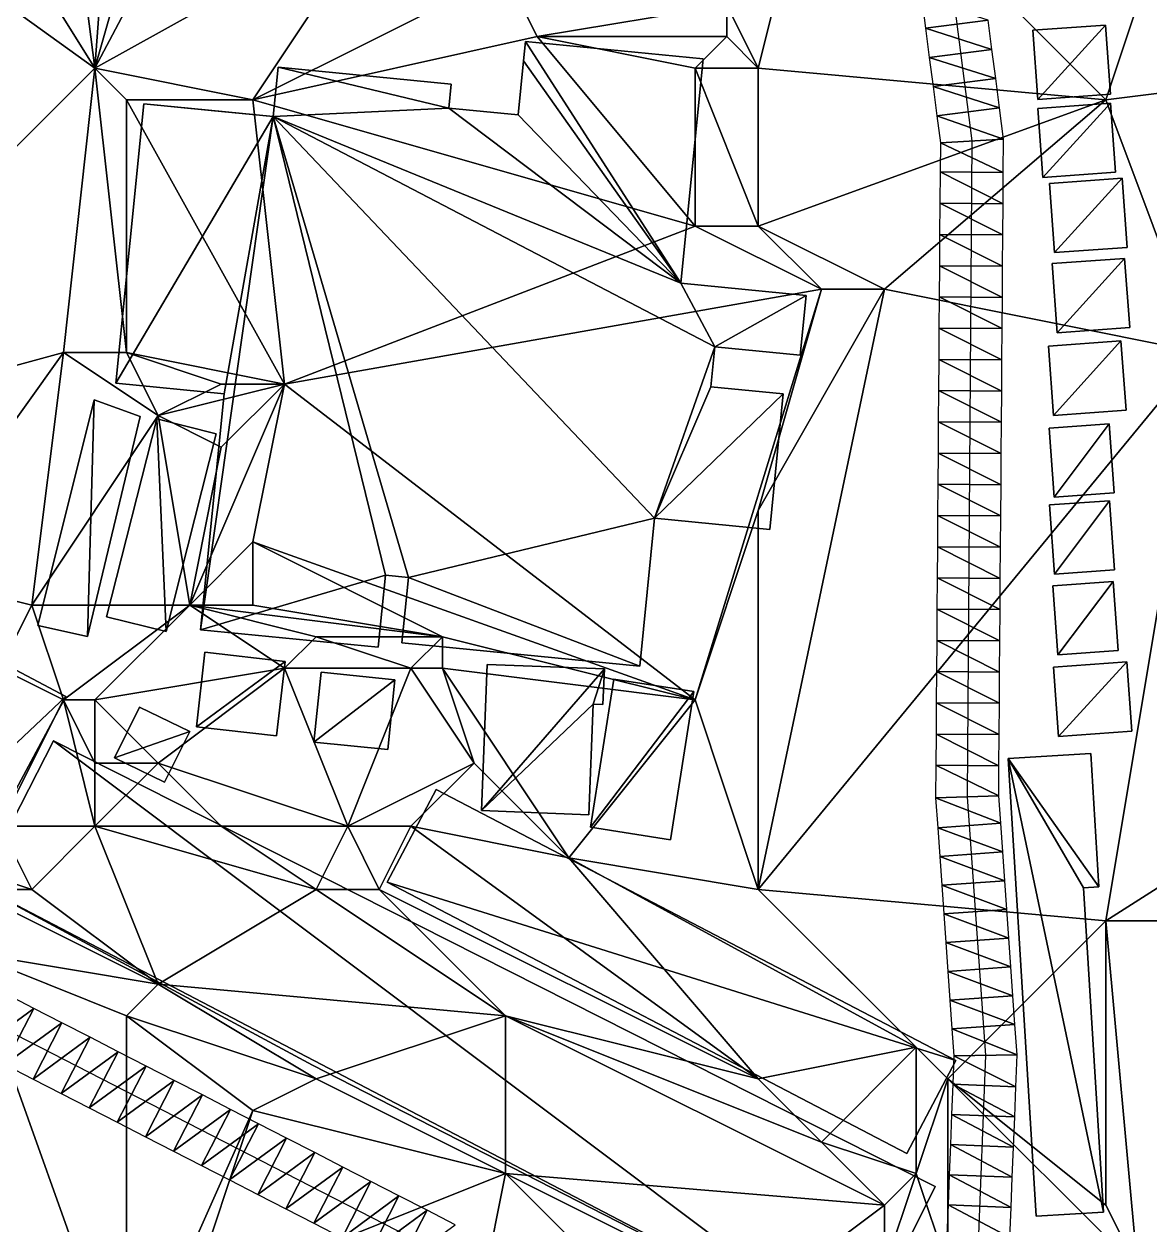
# Model space of a CAD drawing. Header units: metres. Extents: x -1103 to 901, y -902 to 905.
# Drawn here: x 597.5 to 668.8, y 184.8 to 260.8 of the extents above; entities that cross this region are included whole.
import ezdxf

# ---------------------------------------------------------------- set-up
doc = ezdxf.new("R2010")
doc.units = ezdxf.units.M
for name, color, linetype in [('OSM_BUILDING_FOOTPRINTS', 7, 'CONTINUOUS'), ('OSM_BUILDING_ROOFS', 1, 'CONTINUOUS'), ('OSM_BUILDING_WALLS', 8, 'CONTINUOUS'), ('OSM_ROAD_AXES', 2, 'CONTINUOUS'), ('OSM_ROAD_SURFACE', 9, 'CONTINUOUS'), ('OSM_TERRAIN', 3, 'CONTINUOUS')]:
    doc.layers.add(name, color=color, linetype=linetype)

msp = doc.modelspace()

# ---------------------------------------------------------------- linework, layer by layer
at = {"layer": 'OSM_BUILDING_FOOTPRINTS'}
for points in [[(661.38, 260.402, 11.018), (665.979, 260.734, 11.018), (666.299, 256.354, 11.018), (661.701, 256.023, 11.018), (661.38, 260.402, 11.018)], [(619.939, 221.331, 12.218), (608.687, 222.437, 12.218), (610.179, 237.389, 12.218), (603.326, 238.064, 12.218), (605.084, 255.747, 12.218), (609.361, 255.327, 12.218), (613.285, 254.939, 12.218), (613.595, 258.058, 12.218), (624.549, 256.985, 12.218), (624.405, 255.47, 12.218), (628.794, 255.039, 12.218), (629.137, 258.467, 12.218), (629.258, 259.695, 12.218), (640.511, 258.589, 12.218), (639.096, 244.389, 12.218), (647.032, 243.604, 12.218), (646.657, 239.821, 12.218), (641.251, 240.352, 12.218), (640.997, 237.831, 12.218), (645.584, 237.388, 12.218), (644.733, 228.796, 12.218), (637.427, 229.515, 12.218), (636.498, 220.137, 12.218), (621.432, 221.608, 12.218), (621.841, 225.744, 12.218), (620.393, 225.887, 12.218), (619.939, 221.331, 12.218)], [(661.701, 255.459, 11.082), (666.299, 255.79, 11.082), (666.62, 251.411, 11.082), (662.021, 251.079, 11.082), (661.701, 255.459, 11.082)], [(662.441, 250.703, 11.268), (667.04, 251.035, 11.268), (667.36, 246.656, 11.268), (662.762, 246.324, 11.268), (662.441, 250.703, 11.268)], [(662.596, 245.627, 11.522), (667.195, 245.959, 11.522), (667.515, 241.58, 11.522), (662.917, 241.248, 11.522), (662.596, 245.627, 11.522)], [(662.375, 240.396, 11.764), (666.962, 240.728, 11.764), (667.283, 236.349, 11.764), (662.696, 236.017, 11.764), (662.375, 240.396, 11.764)], [(598.373, 222.703, 13.535), (601.955, 237.002, 13.535), (604.862, 235.951, 13.535), (601.535, 222.017, 13.535), (598.373, 222.703, 13.535)], [(561.454, 228.498, 14.321), (565.577, 236.173, 14.321), (570.363, 233.64, 14.321), (569.28, 231.628, 14.321), (571.668, 230.367, 14.321), (573.348, 233.485, 14.321), (575.934, 232.114, 14.321), (574.276, 229.029, 14.321), (577.117, 227.525, 14.321), (578.234, 229.615, 14.321), (587.397, 224.76, 14.321), (586.391, 222.891, 14.321), (589.343, 221.32, 14.321), (591.034, 224.472, 14.321), (593.576, 223.112, 14.321), (591.929, 220.037, 14.321), (594.483, 218.677, 14.321), (595.544, 220.646, 14.321), (600.153, 218.202, 14.321), (595.577, 209.697, 14.321), (592.913, 211.102, 14.321), (593.211, 211.666, 14.321), (561.454, 228.498, 14.321)], [(605.912, 235.796, 13.287), (602.74, 223.256, 13.287), (606.498, 222.327, 13.287), (609.671, 234.856, 13.287), (605.912, 235.796, 13.287)], [(662.408, 235.21, 11.933), (666.211, 235.486, 11.933), (666.531, 231.107, 11.933), (662.729, 230.83, 11.933), (662.408, 235.21, 11.933)], [(662.43, 230.344, 12), (666.244, 230.609, 12), (666.553, 226.241, 12), (662.751, 225.964, 12), (662.43, 230.344, 12)], [(662.651, 225.223, 11.999), (666.465, 225.5, 11.999), (666.785, 221.12, 11.999), (662.972, 220.844, 11.999), (662.651, 225.223, 11.999)], [(608.963, 221.01, 13.553), (614.037, 220.435, 13.553), (613.495, 215.713, 13.553), (608.421, 216.288, 13.553), (608.963, 221.01, 13.553)], [(662.695, 220.07, 11.973), (667.338, 220.402, 11.973), (667.658, 216.022, 11.973), (663.016, 215.69, 11.973), (662.695, 220.07, 11.973)], [(616.325, 219.75, 13.297), (620.989, 219.263, 13.297), (620.536, 214.851, 13.297), (615.86, 215.326, 13.297), (616.325, 219.75, 13.297)], [(626.837, 220.247, 12.526), (634.254, 219.96, 12.526), (634.166, 217.704, 12.526), (633.547, 217.726, 12.526), (633.27, 210.725, 12.526), (626.472, 210.991, 12.526), (626.837, 220.247, 12.526)], [(634.851, 219.318, 12.458), (639.925, 218.533, 12.458), (638.443, 209.144, 12.458), (633.37, 209.94, 12.458), (634.851, 219.318, 12.458)], [(604.829, 217.538, 13.84), (608.001, 215.99, 13.84), (606.409, 212.783, 13.84), (603.237, 214.32, 13.84), (604.829, 217.538, 13.84)], [(655.2, 187.18, 11.941), (650.248, 177.205, 11.941), (615.783, 194.867, 11.941), (594.67, 206.214, 11.941), (599.379, 215.404, 11.941), (655.2, 187.18, 11.941)], [(661.59, 185.311, 11.653), (659.821, 214.286, 11.653), (665.061, 214.596, 11.653), (665.569, 206.169, 11.653), (664.596, 206.102, 11.653), (665.856, 185.566, 11.653), (661.59, 185.311, 11.653)], [(623.609, 212.329, 11.912), (656.505, 195.154, 11.912), (653.399, 189.282, 11.912), (620.503, 206.457, 11.912), (623.609, 212.329, 11.912)]]:
    msp.add_polyline3d(points, close=True, dxfattribs=at)
at = {"layer": 'OSM_BUILDING_ROOFS'}
for points in [[(665.979, 260.734, 21.018), (661.38, 260.402, 21.018), (661.701, 256.023, 21.018)], [(665.979, 260.734, 21.018), (661.701, 256.023, 21.018), (666.299, 256.354, 21.018)], [(639.096, 244.389, 22.218), (629.258, 259.695, 22.218), (629.137, 258.467, 22.218)], [(639.096, 244.389, 22.218), (640.511, 258.589, 22.218), (629.258, 259.695, 22.218)], [(639.096, 244.389, 22.218), (629.137, 258.467, 22.218), (628.794, 255.039, 22.218)], [(624.405, 255.47, 22.218), (613.595, 258.058, 22.218), (613.285, 254.939, 22.218)], [(624.405, 255.47, 22.218), (624.549, 256.985, 22.218), (613.595, 258.058, 22.218)], [(613.285, 254.939, 22.218), (605.084, 255.747, 22.218), (603.326, 238.064, 22.218)], [(613.285, 254.939, 22.218), (609.361, 255.327, 22.218), (605.084, 255.747, 22.218)], [(613.285, 254.939, 22.218), (639.096, 244.389, 22.218), (624.405, 255.47, 22.218)], [(639.096, 244.389, 22.218), (628.794, 255.039, 22.218), (624.405, 255.47, 22.218)], [(666.299, 255.79, 21.082), (661.701, 255.459, 21.082), (662.021, 251.079, 21.082)], [(666.299, 255.79, 21.082), (662.021, 251.079, 21.082), (666.62, 251.411, 21.082)], [(613.285, 254.939, 22.218), (603.326, 238.064, 22.218), (610.179, 237.389, 22.218)], [(613.285, 254.939, 22.218), (610.179, 237.389, 22.218), (608.687, 222.437, 22.218)], [(613.285, 254.939, 22.218), (608.687, 222.437, 22.218), (620.393, 225.887, 22.218)], [(613.285, 254.939, 22.218), (620.393, 225.887, 22.218), (621.841, 225.744, 22.218)], [(613.285, 254.939, 22.218), (621.841, 225.744, 22.218), (637.427, 229.515, 22.218)], [(613.285, 254.939, 22.218), (637.427, 229.515, 22.218), (641.251, 240.352, 22.218)], [(613.285, 254.939, 22.218), (641.251, 240.352, 22.218), (639.096, 244.389, 22.218)], [(667.04, 251.035, 21.268), (662.441, 250.703, 21.268), (662.762, 246.324, 21.268)], [(667.04, 251.035, 21.268), (662.762, 246.324, 21.268), (667.36, 246.656, 21.268)], [(667.195, 245.959, 21.522), (662.596, 245.627, 21.522), (662.917, 241.248, 21.522)], [(667.195, 245.959, 21.522), (662.917, 241.248, 21.522), (667.515, 241.58, 21.522)], [(641.251, 240.352, 22.218), (647.032, 243.604, 22.218), (639.096, 244.389, 22.218)], [(641.251, 240.352, 22.218), (646.657, 239.821, 22.218), (647.032, 243.604, 22.218)], [(637.427, 229.515, 22.218), (640.997, 237.831, 22.218), (641.251, 240.352, 22.218)], [(666.962, 240.728, 21.764), (662.375, 240.396, 21.764), (662.696, 236.017, 21.764)], [(666.962, 240.728, 21.764), (662.696, 236.017, 21.764), (667.283, 236.349, 21.764)], [(637.427, 229.515, 22.218), (645.584, 237.388, 22.218), (640.997, 237.831, 22.218)], [(637.427, 229.515, 22.218), (644.733, 228.796, 22.218), (645.584, 237.388, 22.218)], [(601.955, 237.002, 23.535), (598.373, 222.703, 23.535), (601.535, 222.017, 23.535)], [(601.955, 237.002, 23.535), (601.535, 222.017, 23.535), (604.862, 235.951, 23.535)], [(606.498, 222.327, 23.287), (605.912, 235.796, 23.287), (602.74, 223.256, 23.287)], [(606.498, 222.327, 23.287), (609.671, 234.856, 23.287), (605.912, 235.796, 23.287)], [(666.211, 235.486, 21.933), (662.408, 235.21, 21.933), (662.729, 230.83, 21.933)], [(666.211, 235.486, 21.933), (662.729, 230.83, 21.933), (666.531, 231.107, 21.933)], [(666.244, 230.609, 22), (662.43, 230.344, 22), (662.751, 225.964, 22)], [(666.244, 230.609, 22), (662.751, 225.964, 22), (666.553, 226.241, 22)], [(621.841, 225.744, 22.218), (636.498, 220.137, 22.218), (637.427, 229.515, 22.218)], [(608.687, 222.437, 22.218), (619.939, 221.331, 22.218), (620.393, 225.887, 22.218)], [(621.841, 225.744, 22.218), (621.432, 221.608, 22.218), (636.498, 220.137, 22.218)], [(666.465, 225.5, 21.999), (662.651, 225.223, 21.999), (662.972, 220.844, 21.999)], [(666.465, 225.5, 21.999), (662.972, 220.844, 21.999), (666.785, 221.12, 21.999)], [(593.211, 211.666, 24.321), (600.153, 218.202, 24.321), (595.544, 220.646, 24.321)], [(614.037, 220.435, 23.553), (608.963, 221.01, 23.553), (608.421, 216.288, 23.553)], [(614.037, 220.435, 23.553), (608.421, 216.288, 23.553), (613.495, 215.713, 23.553)], [(667.338, 220.402, 21.973), (662.695, 220.07, 21.973), (663.016, 215.69, 21.973)], [(667.338, 220.402, 21.973), (663.016, 215.69, 21.973), (667.658, 216.022, 21.973)], [(620.989, 219.263, 23.297), (616.325, 219.75, 23.297), (615.86, 215.326, 23.297)], [(634.254, 219.96, 22.526), (626.837, 220.247, 22.526), (626.472, 210.991, 22.526)], [(633.547, 217.726, 22.526), (634.254, 219.96, 22.526), (626.472, 210.991, 22.526)], [(633.547, 217.726, 22.526), (634.166, 217.704, 22.526), (634.254, 219.96, 22.526)], [(620.989, 219.263, 23.297), (615.86, 215.326, 23.297), (620.536, 214.851, 23.297)], [(639.925, 218.533, 22.458), (634.851, 219.318, 22.458), (633.37, 209.94, 22.458)], [(593.211, 211.666, 24.321), (595.577, 209.697, 24.321), (600.153, 218.202, 24.321)], [(639.925, 218.533, 22.458), (633.37, 209.94, 22.458), (638.443, 209.144, 22.458)], [(608.001, 215.99, 23.84), (604.829, 217.538, 23.84), (603.237, 214.32, 23.84)], [(626.472, 210.991, 22.526), (633.27, 210.725, 22.526), (633.547, 217.726, 22.526)], [(608.001, 215.99, 23.84), (603.237, 214.32, 23.84), (606.409, 212.783, 23.84)], [(650.248, 177.205, 21.941), (599.379, 215.404, 21.941), (594.67, 206.214, 21.941)], [(650.248, 177.205, 21.941), (655.2, 187.18, 21.941), (599.379, 215.404, 21.941)], [(659.821, 214.286, 21.653), (665.569, 206.169, 21.653), (665.061, 214.596, 21.653)], [(659.821, 214.286, 21.653), (661.59, 185.311, 21.653), (665.856, 185.566, 21.653)], [(659.821, 214.286, 21.653), (665.856, 185.566, 21.653), (664.596, 206.102, 21.653)], [(659.821, 214.286, 21.653), (664.596, 206.102, 21.653), (665.569, 206.169, 21.653)], [(656.505, 195.154, 21.912), (623.609, 212.329, 21.912), (620.503, 206.457, 21.912)], [(650.248, 177.205, 21.941), (594.67, 206.214, 21.941), (615.783, 194.867, 21.941)], [(656.505, 195.154, 21.912), (620.503, 206.457, 21.912), (653.399, 189.282, 21.912)]]:
    msp.add_3dface(points, dxfattribs=at)
at = {"layer": 'OSM_BUILDING_WALLS'}
for points in [[(665.979, 260.734, 11.018), (661.38, 260.402, 11.018), (661.38, 260.402, 21.018)], [(665.979, 260.734, 11.018), (661.38, 260.402, 21.018), (665.979, 260.734, 21.018)], [(666.299, 256.354, 11.018), (665.979, 260.734, 11.018), (665.979, 260.734, 21.018)], [(666.299, 256.354, 11.018), (665.979, 260.734, 21.018), (666.299, 256.354, 21.018)], [(661.38, 260.402, 11.018), (661.701, 256.023, 11.018), (661.701, 256.023, 21.018)], [(661.38, 260.402, 11.018), (661.701, 256.023, 21.018), (661.38, 260.402, 21.018)], [(629.258, 259.695, 12.218), (629.137, 258.467, 12.218), (629.137, 258.467, 22.218)], [(629.258, 259.695, 12.218), (629.137, 258.467, 22.218), (629.258, 259.695, 22.218)], [(640.511, 258.589, 12.218), (629.258, 259.695, 12.218), (629.258, 259.695, 22.218)], [(640.511, 258.589, 12.218), (629.258, 259.695, 22.218), (640.511, 258.589, 22.218)], [(629.137, 258.467, 12.218), (628.794, 255.039, 12.218), (628.794, 255.039, 22.218)], [(629.137, 258.467, 12.218), (628.794, 255.039, 22.218), (629.137, 258.467, 22.218)], [(639.096, 244.389, 12.218), (640.511, 258.589, 12.218), (640.511, 258.589, 22.218)], [(639.096, 244.389, 12.218), (640.511, 258.589, 22.218), (639.096, 244.389, 22.218)], [(613.595, 258.058, 12.218), (613.285, 254.939, 12.218), (613.285, 254.939, 22.218)], [(613.595, 258.058, 12.218), (613.285, 254.939, 22.218), (613.595, 258.058, 22.218)], [(624.549, 256.985, 12.218), (613.595, 258.058, 12.218), (613.595, 258.058, 22.218)], [(624.549, 256.985, 12.218), (613.595, 258.058, 22.218), (624.549, 256.985, 22.218)], [(624.405, 255.47, 12.218), (624.549, 256.985, 12.218), (624.549, 256.985, 22.218)], [(624.405, 255.47, 12.218), (624.549, 256.985, 22.218), (624.405, 255.47, 22.218)], [(661.701, 256.023, 11.018), (666.299, 256.354, 11.018), (666.299, 256.354, 21.018)], [(661.701, 256.023, 11.018), (666.299, 256.354, 21.018), (661.701, 256.023, 21.018)], [(605.084, 255.747, 12.218), (603.326, 238.064, 12.218), (603.326, 238.064, 22.218)], [(605.084, 255.747, 12.218), (603.326, 238.064, 22.218), (605.084, 255.747, 22.218)], [(609.361, 255.327, 12.218), (605.084, 255.747, 12.218), (605.084, 255.747, 22.218)], [(609.361, 255.327, 12.218), (605.084, 255.747, 22.218), (609.361, 255.327, 22.218)], [(628.794, 255.039, 12.218), (624.405, 255.47, 12.218), (624.405, 255.47, 22.218)], [(628.794, 255.039, 12.218), (624.405, 255.47, 22.218), (628.794, 255.039, 22.218)], [(666.299, 255.79, 11.082), (661.701, 255.459, 11.082), (661.701, 255.459, 21.082)], [(666.299, 255.79, 11.082), (661.701, 255.459, 21.082), (666.299, 255.79, 21.082)], [(661.701, 255.459, 11.082), (662.021, 251.079, 11.082), (662.021, 251.079, 21.082)], [(661.701, 255.459, 11.082), (662.021, 251.079, 21.082), (661.701, 255.459, 21.082)], [(666.62, 251.411, 11.082), (666.299, 255.79, 11.082), (666.299, 255.79, 21.082)], [(666.62, 251.411, 11.082), (666.299, 255.79, 21.082), (666.62, 251.411, 21.082)], [(613.285, 254.939, 12.218), (609.361, 255.327, 12.218), (609.361, 255.327, 22.218)], [(613.285, 254.939, 12.218), (609.361, 255.327, 22.218), (613.285, 254.939, 22.218)], [(662.021, 251.079, 11.082), (666.62, 251.411, 11.082), (666.62, 251.411, 21.082)], [(662.021, 251.079, 11.082), (666.62, 251.411, 21.082), (662.021, 251.079, 21.082)], [(667.04, 251.035, 11.268), (662.441, 250.703, 11.268), (662.441, 250.703, 21.268)], [(667.04, 251.035, 11.268), (662.441, 250.703, 21.268), (667.04, 251.035, 21.268)], [(667.36, 246.656, 11.268), (667.04, 251.035, 11.268), (667.04, 251.035, 21.268)], [(667.36, 246.656, 11.268), (667.04, 251.035, 21.268), (667.36, 246.656, 21.268)], [(662.441, 250.703, 11.268), (662.762, 246.324, 11.268), (662.762, 246.324, 21.268)], [(662.441, 250.703, 11.268), (662.762, 246.324, 21.268), (662.441, 250.703, 21.268)], [(662.762, 246.324, 11.268), (667.36, 246.656, 11.268), (667.36, 246.656, 21.268)], [(662.762, 246.324, 11.268), (667.36, 246.656, 21.268), (662.762, 246.324, 21.268)], [(667.195, 245.959, 11.522), (662.596, 245.627, 11.522), (662.596, 245.627, 21.522)], [(667.195, 245.959, 11.522), (662.596, 245.627, 21.522), (667.195, 245.959, 21.522)], [(662.596, 245.627, 11.522), (662.917, 241.248, 11.522), (662.917, 241.248, 21.522)], [(662.596, 245.627, 11.522), (662.917, 241.248, 21.522), (662.596, 245.627, 21.522)], [(667.515, 241.58, 11.522), (667.195, 245.959, 11.522), (667.195, 245.959, 21.522)], [(667.515, 241.58, 11.522), (667.195, 245.959, 21.522), (667.515, 241.58, 21.522)], [(647.032, 243.604, 12.218), (639.096, 244.389, 12.218), (639.096, 244.389, 22.218)], [(647.032, 243.604, 12.218), (639.096, 244.389, 22.218), (647.032, 243.604, 22.218)], [(646.657, 239.821, 12.218), (647.032, 243.604, 12.218), (647.032, 243.604, 22.218)], [(646.657, 239.821, 12.218), (647.032, 243.604, 22.218), (646.657, 239.821, 22.218)], [(662.917, 241.248, 11.522), (667.515, 241.58, 11.522), (667.515, 241.58, 21.522)], [(662.917, 241.248, 11.522), (667.515, 241.58, 21.522), (662.917, 241.248, 21.522)], [(640.997, 237.831, 12.218), (641.251, 240.352, 12.218), (641.251, 240.352, 22.218)], [(640.997, 237.831, 12.218), (641.251, 240.352, 22.218), (640.997, 237.831, 22.218)], [(641.251, 240.352, 12.218), (646.657, 239.821, 12.218), (646.657, 239.821, 22.218)], [(641.251, 240.352, 12.218), (646.657, 239.821, 22.218), (641.251, 240.352, 22.218)], [(666.962, 240.728, 11.764), (662.375, 240.396, 11.764), (662.375, 240.396, 21.764)], [(666.962, 240.728, 11.764), (662.375, 240.396, 21.764), (666.962, 240.728, 21.764)], [(662.375, 240.396, 11.764), (662.696, 236.017, 11.764), (662.696, 236.017, 21.764)], [(662.375, 240.396, 11.764), (662.696, 236.017, 21.764), (662.375, 240.396, 21.764)], [(667.283, 236.349, 11.764), (666.962, 240.728, 11.764), (666.962, 240.728, 21.764)], [(667.283, 236.349, 11.764), (666.962, 240.728, 21.764), (667.283, 236.349, 21.764)], [(603.326, 238.064, 12.218), (610.179, 237.389, 12.218), (610.179, 237.389, 22.218)], [(603.326, 238.064, 12.218), (610.179, 237.389, 22.218), (603.326, 238.064, 22.218)], [(610.179, 237.389, 12.218), (608.687, 222.437, 12.218), (608.687, 222.437, 22.218)], [(610.179, 237.389, 12.218), (608.687, 222.437, 22.218), (610.179, 237.389, 22.218)], [(645.584, 237.388, 12.218), (640.997, 237.831, 12.218), (640.997, 237.831, 22.218)], [(645.584, 237.388, 12.218), (640.997, 237.831, 22.218), (645.584, 237.388, 22.218)], [(644.733, 228.796, 12.218), (645.584, 237.388, 12.218), (645.584, 237.388, 22.218)], [(644.733, 228.796, 12.218), (645.584, 237.388, 22.218), (644.733, 228.796, 22.218)], [(601.955, 237.002, 13.535), (598.373, 222.703, 13.535), (598.373, 222.703, 23.535)], [(601.955, 237.002, 13.535), (598.373, 222.703, 23.535), (601.955, 237.002, 23.535)], [(604.862, 235.951, 13.535), (601.955, 237.002, 13.535), (601.955, 237.002, 23.535)], [(604.862, 235.951, 13.535), (601.955, 237.002, 23.535), (604.862, 235.951, 23.535)], [(662.696, 236.017, 11.764), (667.283, 236.349, 11.764), (667.283, 236.349, 21.764)], [(662.696, 236.017, 11.764), (667.283, 236.349, 21.764), (662.696, 236.017, 21.764)], [(601.535, 222.017, 13.535), (604.862, 235.951, 13.535), (604.862, 235.951, 23.535)], [(601.535, 222.017, 13.535), (604.862, 235.951, 23.535), (601.535, 222.017, 23.535)], [(605.912, 235.796, 13.287), (602.74, 223.256, 13.287), (602.74, 223.256, 23.287)], [(605.912, 235.796, 13.287), (602.74, 223.256, 23.287), (605.912, 235.796, 23.287)], [(609.671, 234.856, 13.287), (605.912, 235.796, 13.287), (605.912, 235.796, 23.287)], [(609.671, 234.856, 13.287), (605.912, 235.796, 23.287), (609.671, 234.856, 23.287)], [(606.498, 222.327, 13.287), (609.671, 234.856, 13.287), (609.671, 234.856, 23.287)], [(606.498, 222.327, 13.287), (609.671, 234.856, 23.287), (606.498, 222.327, 23.287)], [(666.211, 235.486, 11.933), (662.408, 235.21, 11.933), (662.408, 235.21, 21.933)], [(666.211, 235.486, 11.933), (662.408, 235.21, 21.933), (666.211, 235.486, 21.933)], [(662.408, 235.21, 11.933), (662.729, 230.83, 11.933), (662.729, 230.83, 21.933)], [(662.408, 235.21, 11.933), (662.729, 230.83, 21.933), (662.408, 235.21, 21.933)], [(666.531, 231.107, 11.933), (666.211, 235.486, 11.933), (666.211, 235.486, 21.933)], [(666.531, 231.107, 11.933), (666.211, 235.486, 21.933), (666.531, 231.107, 21.933)], [(662.729, 230.83, 11.933), (666.531, 231.107, 11.933), (666.531, 231.107, 21.933)], [(662.729, 230.83, 11.933), (666.531, 231.107, 21.933), (662.729, 230.83, 21.933)], [(666.244, 230.609, 12), (662.43, 230.344, 12), (662.43, 230.344, 22)], [(666.244, 230.609, 12), (662.43, 230.344, 22), (666.244, 230.609, 22)], [(662.43, 230.344, 12), (662.751, 225.964, 12), (662.751, 225.964, 22)], [(662.43, 230.344, 12), (662.751, 225.964, 22), (662.43, 230.344, 22)], [(666.553, 226.241, 12), (666.244, 230.609, 12), (666.244, 230.609, 22)], [(666.553, 226.241, 12), (666.244, 230.609, 22), (666.553, 226.241, 22)], [(636.498, 220.137, 12.218), (637.427, 229.515, 12.218), (637.427, 229.515, 22.218)], [(636.498, 220.137, 12.218), (637.427, 229.515, 22.218), (636.498, 220.137, 22.218)], [(637.427, 229.515, 12.218), (644.733, 228.796, 12.218), (644.733, 228.796, 22.218)], [(637.427, 229.515, 12.218), (644.733, 228.796, 22.218), (637.427, 229.515, 22.218)], [(619.939, 221.331, 12.218), (620.393, 225.887, 12.218), (620.393, 225.887, 22.218)], [(619.939, 221.331, 12.218), (620.393, 225.887, 22.218), (619.939, 221.331, 22.218)], [(620.393, 225.887, 12.218), (621.841, 225.744, 12.218), (621.841, 225.744, 22.218)], [(620.393, 225.887, 12.218), (621.841, 225.744, 22.218), (620.393, 225.887, 22.218)], [(621.841, 225.744, 12.218), (621.432, 221.608, 12.218), (621.432, 221.608, 22.218)], [(621.841, 225.744, 12.218), (621.432, 221.608, 22.218), (621.841, 225.744, 22.218)], [(662.751, 225.964, 12), (666.553, 226.241, 12), (666.553, 226.241, 22)], [(662.751, 225.964, 12), (666.553, 226.241, 22), (662.751, 225.964, 22)], [(666.465, 225.5, 11.999), (662.651, 225.223, 11.999), (662.651, 225.223, 21.999)], [(666.465, 225.5, 11.999), (662.651, 225.223, 21.999), (666.465, 225.5, 21.999)], [(662.651, 225.223, 11.999), (662.972, 220.844, 11.999), (662.972, 220.844, 21.999)], [(662.651, 225.223, 11.999), (662.972, 220.844, 21.999), (662.651, 225.223, 21.999)], [(666.785, 221.12, 11.999), (666.465, 225.5, 11.999), (666.465, 225.5, 21.999)], [(666.785, 221.12, 11.999), (666.465, 225.5, 21.999), (666.785, 221.12, 21.999)], [(598.373, 222.703, 13.535), (601.535, 222.017, 13.535), (601.535, 222.017, 23.535)], [(598.373, 222.703, 13.535), (601.535, 222.017, 23.535), (598.373, 222.703, 23.535)], [(602.74, 223.256, 13.287), (606.498, 222.327, 13.287), (606.498, 222.327, 23.287)], [(602.74, 223.256, 13.287), (606.498, 222.327, 23.287), (602.74, 223.256, 23.287)], [(608.687, 222.437, 12.218), (619.939, 221.331, 12.218), (619.939, 221.331, 22.218)], [(608.687, 222.437, 12.218), (619.939, 221.331, 22.218), (608.687, 222.437, 22.218)], [(621.432, 221.608, 12.218), (636.498, 220.137, 12.218), (636.498, 220.137, 22.218)], [(621.432, 221.608, 12.218), (636.498, 220.137, 22.218), (621.432, 221.608, 22.218)], [(600.153, 218.202, 14.321), (595.544, 220.646, 14.321), (595.544, 220.646, 24.321)], [(600.153, 218.202, 14.321), (595.544, 220.646, 24.321), (600.153, 218.202, 24.321)], [(608.963, 221.01, 13.553), (608.421, 216.288, 13.553), (608.421, 216.288, 23.553)], [(608.963, 221.01, 13.553), (608.421, 216.288, 23.553), (608.963, 221.01, 23.553)], [(614.037, 220.435, 13.553), (608.963, 221.01, 13.553), (608.963, 221.01, 23.553)], [(614.037, 220.435, 13.553), (608.963, 221.01, 23.553), (614.037, 220.435, 23.553)], [(613.495, 215.713, 13.553), (614.037, 220.435, 13.553), (614.037, 220.435, 23.553)], [(613.495, 215.713, 13.553), (614.037, 220.435, 23.553), (613.495, 215.713, 23.553)], [(667.338, 220.402, 11.973), (662.695, 220.07, 11.973), (662.695, 220.07, 21.973)], [(667.338, 220.402, 11.973), (662.695, 220.07, 21.973), (667.338, 220.402, 21.973)], [(662.972, 220.844, 11.999), (666.785, 221.12, 11.999), (666.785, 221.12, 21.999)], [(662.972, 220.844, 11.999), (666.785, 221.12, 21.999), (662.972, 220.844, 21.999)], [(667.658, 216.022, 11.973), (667.338, 220.402, 11.973), (667.338, 220.402, 21.973)], [(667.658, 216.022, 11.973), (667.338, 220.402, 21.973), (667.658, 216.022, 21.973)], [(616.325, 219.75, 13.297), (615.86, 215.326, 13.297), (615.86, 215.326, 23.297)], [(616.325, 219.75, 13.297), (615.86, 215.326, 23.297), (616.325, 219.75, 23.297)], [(620.989, 219.263, 13.297), (616.325, 219.75, 13.297), (616.325, 219.75, 23.297)], [(620.989, 219.263, 13.297), (616.325, 219.75, 23.297), (620.989, 219.263, 23.297)], [(626.837, 220.247, 12.526), (626.472, 210.991, 12.526), (626.472, 210.991, 22.526)], [(626.837, 220.247, 12.526), (626.472, 210.991, 22.526), (626.837, 220.247, 22.526)], [(634.254, 219.96, 12.526), (626.837, 220.247, 12.526), (626.837, 220.247, 22.526)], [(634.254, 219.96, 12.526), (626.837, 220.247, 22.526), (634.254, 219.96, 22.526)], [(634.166, 217.704, 12.526), (634.254, 219.96, 12.526), (634.254, 219.96, 22.526)], [(634.166, 217.704, 12.526), (634.254, 219.96, 22.526), (634.166, 217.704, 22.526)], [(662.695, 220.07, 11.973), (663.016, 215.69, 11.973), (663.016, 215.69, 21.973)], [(662.695, 220.07, 11.973), (663.016, 215.69, 21.973), (662.695, 220.07, 21.973)], [(620.536, 214.851, 13.297), (620.989, 219.263, 13.297), (620.989, 219.263, 23.297)], [(620.536, 214.851, 13.297), (620.989, 219.263, 23.297), (620.536, 214.851, 23.297)], [(634.851, 219.318, 12.458), (633.37, 209.94, 12.458), (633.37, 209.94, 22.458)], [(634.851, 219.318, 12.458), (633.37, 209.94, 22.458), (634.851, 219.318, 22.458)], [(639.925, 218.533, 12.458), (634.851, 219.318, 12.458), (634.851, 219.318, 22.458)], [(639.925, 218.533, 12.458), (634.851, 219.318, 22.458), (639.925, 218.533, 22.458)], [(595.577, 209.697, 14.321), (600.153, 218.202, 14.321), (600.153, 218.202, 24.321)], [(595.577, 209.697, 14.321), (600.153, 218.202, 24.321), (595.577, 209.697, 24.321)], [(638.443, 209.144, 12.458), (639.925, 218.533, 12.458), (639.925, 218.533, 22.458)], [(638.443, 209.144, 12.458), (639.925, 218.533, 22.458), (638.443, 209.144, 22.458)], [(604.829, 217.538, 13.84), (603.237, 214.32, 13.84), (603.237, 214.32, 23.84)], [(604.829, 217.538, 13.84), (603.237, 214.32, 23.84), (604.829, 217.538, 23.84)], [(608.001, 215.99, 13.84), (604.829, 217.538, 13.84), (604.829, 217.538, 23.84)], [(608.001, 215.99, 13.84), (604.829, 217.538, 23.84), (608.001, 215.99, 23.84)], [(633.27, 210.725, 12.526), (633.547, 217.726, 12.526), (633.547, 217.726, 22.526)], [(633.27, 210.725, 12.526), (633.547, 217.726, 22.526), (633.27, 210.725, 22.526)], [(633.547, 217.726, 12.526), (634.166, 217.704, 12.526), (634.166, 217.704, 22.526)], [(633.547, 217.726, 12.526), (634.166, 217.704, 22.526), (633.547, 217.726, 22.526)], [(606.409, 212.783, 13.84), (608.001, 215.99, 13.84), (608.001, 215.99, 23.84)], [(606.409, 212.783, 13.84), (608.001, 215.99, 23.84), (606.409, 212.783, 23.84)], [(608.421, 216.288, 13.553), (613.495, 215.713, 13.553), (613.495, 215.713, 23.553)], [(608.421, 216.288, 13.553), (613.495, 215.713, 23.553), (608.421, 216.288, 23.553)], [(663.016, 215.69, 11.973), (667.658, 216.022, 11.973), (667.658, 216.022, 21.973)], [(663.016, 215.69, 11.973), (667.658, 216.022, 21.973), (663.016, 215.69, 21.973)], [(599.379, 215.404, 11.941), (594.67, 206.214, 11.941), (594.67, 206.214, 21.941)], [(599.379, 215.404, 11.941), (594.67, 206.214, 21.941), (599.379, 215.404, 21.941)], [(655.2, 187.18, 11.941), (599.379, 215.404, 11.941), (599.379, 215.404, 21.941)], [(655.2, 187.18, 11.941), (599.379, 215.404, 21.941), (655.2, 187.18, 21.941)], [(615.86, 215.326, 13.297), (620.536, 214.851, 13.297), (620.536, 214.851, 23.297)], [(615.86, 215.326, 13.297), (620.536, 214.851, 23.297), (615.86, 215.326, 23.297)], [(603.237, 214.32, 13.84), (606.409, 212.783, 13.84), (606.409, 212.783, 23.84)], [(603.237, 214.32, 13.84), (606.409, 212.783, 23.84), (603.237, 214.32, 23.84)], [(665.061, 214.596, 11.653), (659.821, 214.286, 11.653), (659.821, 214.286, 21.653)], [(665.061, 214.596, 11.653), (659.821, 214.286, 21.653), (665.061, 214.596, 21.653)], [(665.569, 206.169, 11.653), (665.061, 214.596, 11.653), (665.061, 214.596, 21.653)], [(665.569, 206.169, 11.653), (665.061, 214.596, 21.653), (665.569, 206.169, 21.653)], [(659.821, 214.286, 11.653), (661.59, 185.311, 11.653), (661.59, 185.311, 21.653)], [(659.821, 214.286, 11.653), (661.59, 185.311, 21.653), (659.821, 214.286, 21.653)], [(623.609, 212.329, 11.912), (620.503, 206.457, 11.912), (620.503, 206.457, 21.912)], [(623.609, 212.329, 11.912), (620.503, 206.457, 21.912), (623.609, 212.329, 21.912)], [(656.505, 195.154, 11.912), (623.609, 212.329, 11.912), (623.609, 212.329, 21.912)], [(656.505, 195.154, 11.912), (623.609, 212.329, 21.912), (656.505, 195.154, 21.912)], [(626.472, 210.991, 12.526), (633.27, 210.725, 12.526), (633.27, 210.725, 22.526)], [(626.472, 210.991, 12.526), (633.27, 210.725, 22.526), (626.472, 210.991, 22.526)], [(633.37, 209.94, 12.458), (638.443, 209.144, 12.458), (638.443, 209.144, 22.458)], [(633.37, 209.94, 12.458), (638.443, 209.144, 22.458), (633.37, 209.94, 22.458)], [(594.67, 206.214, 11.941), (615.783, 194.867, 11.941), (615.783, 194.867, 21.941)], [(594.67, 206.214, 11.941), (615.783, 194.867, 21.941), (594.67, 206.214, 21.941)], [(620.503, 206.457, 11.912), (653.399, 189.282, 11.912), (653.399, 189.282, 21.912)], [(620.503, 206.457, 11.912), (653.399, 189.282, 21.912), (620.503, 206.457, 21.912)], [(664.596, 206.102, 11.653), (665.569, 206.169, 11.653), (665.569, 206.169, 21.653)], [(664.596, 206.102, 11.653), (665.569, 206.169, 21.653), (664.596, 206.102, 21.653)], [(665.856, 185.566, 11.653), (664.596, 206.102, 11.653), (664.596, 206.102, 21.653)], [(665.856, 185.566, 11.653), (664.596, 206.102, 21.653), (665.856, 185.566, 21.653)], [(615.783, 194.867, 11.941), (650.248, 177.205, 11.941), (650.248, 177.205, 21.941)], [(615.783, 194.867, 11.941), (650.248, 177.205, 21.941), (615.783, 194.867, 21.941)], [(653.399, 189.282, 11.912), (656.505, 195.154, 11.912), (656.505, 195.154, 21.912)], [(653.399, 189.282, 11.912), (656.505, 195.154, 21.912), (653.399, 189.282, 21.912)], [(650.248, 177.205, 11.941), (655.2, 187.18, 11.941), (655.2, 187.18, 21.941)], [(650.248, 177.205, 11.941), (655.2, 187.18, 21.941), (650.248, 177.205, 21.941)], [(661.59, 185.311, 11.653), (665.856, 185.566, 11.653), (665.856, 185.566, 21.653)], [(661.59, 185.311, 11.653), (665.856, 185.566, 21.653), (661.59, 185.311, 21.653)]]:
    msp.add_3dface(points, dxfattribs=at)
at = {"layer": 'OSM_ROAD_AXES'}
for points in [[(602.067, 373.735, 15.277), (616.138, 348.012, 15.083), (629.182, 324.456, 14.817), (643.85, 302.36, 13.571), (654.439, 277.422, 12.799), (657.523, 253.391, 13.222), (657.224, 211.864, 13.956), (658.384, 195.486, 13.894), (657.411, 170.658, 13.204)], [(488.743, 252.397, 13.589), (657.676, 165.626, 13.108), (798.389, 94.847, 7.221)]]:
    msp.add_polyline3d(points, dxfattribs=at)
at = {"layer": 'OSM_ROAD_SURFACE'}
for points in [[(654.353, 262.379, 13.165), (654.59, 260.53, 13.179), (658.557, 261.039, 13.142)], [(654.59, 260.53, 13.179), (658.795, 259.191, 13.156), (658.557, 261.039, 13.142)], [(654.59, 260.53, 13.179), (654.827, 258.682, 13.193), (658.795, 259.191, 13.156)], [(654.827, 258.682, 13.193), (659.032, 257.342, 13.17), (658.795, 259.191, 13.156)], [(654.827, 258.682, 13.193), (655.064, 256.833, 13.21), (659.032, 257.342, 13.17)], [(655.064, 256.833, 13.21), (659.269, 255.494, 13.202), (659.032, 257.342, 13.17)], [(655.064, 256.833, 13.21), (655.302, 254.985, 13.254), (659.269, 255.494, 13.202)], [(655.302, 254.985, 13.254), (659.519, 253.507, 13.252), (659.269, 255.494, 13.202)], [(655.302, 254.985, 13.254), (655.526, 253.274, 13.294), (659.519, 253.507, 13.252)], [(655.526, 253.274, 13.294), (655.508, 251.428, 13.358), (659.508, 251.399, 13.355)], [(655.526, 253.274, 13.294), (659.508, 251.399, 13.355), (659.519, 253.507, 13.252)], [(655.508, 251.428, 13.358), (655.494, 249.45, 13.455), (659.494, 249.421, 13.455)], [(655.508, 251.428, 13.358), (659.494, 249.421, 13.455), (659.508, 251.399, 13.355)], [(655.494, 249.45, 13.455), (655.48, 247.473, 13.551), (659.48, 247.444, 13.559)], [(655.494, 249.45, 13.455), (659.48, 247.444, 13.559), (659.494, 249.421, 13.455)], [(655.48, 247.473, 13.551), (655.466, 245.495, 13.653), (659.466, 245.466, 13.663)], [(655.48, 247.473, 13.551), (659.466, 245.466, 13.663), (659.48, 247.444, 13.559)], [(655.466, 245.495, 13.653), (655.451, 243.518, 13.757), (659.451, 243.489, 13.766)], [(655.466, 245.495, 13.653), (659.451, 243.489, 13.766), (659.466, 245.466, 13.663)], [(655.451, 243.518, 13.757), (655.437, 241.54, 13.789), (659.437, 241.512, 13.83)], [(655.451, 243.518, 13.757), (659.437, 241.512, 13.83), (659.451, 243.489, 13.766)], [(655.437, 241.54, 13.789), (655.423, 239.563, 13.814), (659.423, 239.534, 13.854)], [(655.437, 241.54, 13.789), (659.423, 239.534, 13.854), (659.437, 241.512, 13.83)], [(655.423, 239.563, 13.814), (655.409, 237.585, 13.838), (659.409, 237.557, 13.879)], [(655.423, 239.563, 13.814), (659.409, 237.557, 13.879), (659.423, 239.534, 13.854)], [(655.409, 237.585, 13.838), (655.394, 235.608, 13.863), (659.394, 235.579, 13.903)], [(655.409, 237.585, 13.838), (659.394, 235.579, 13.903), (659.409, 237.557, 13.879)], [(655.394, 235.608, 13.863), (655.38, 233.631, 13.887), (659.38, 233.602, 13.928)], [(655.394, 235.608, 13.863), (659.38, 233.602, 13.928), (659.394, 235.579, 13.903)], [(655.38, 233.631, 13.887), (655.366, 231.653, 13.911), (659.366, 231.624, 13.952)], [(655.38, 233.631, 13.887), (659.366, 231.624, 13.952), (659.38, 233.602, 13.928)], [(655.366, 231.653, 13.911), (655.352, 229.676, 13.936), (659.352, 229.647, 13.976)], [(655.366, 231.653, 13.911), (659.352, 229.647, 13.976), (659.366, 231.624, 13.952)], [(655.352, 229.676, 13.936), (655.338, 227.698, 13.96), (659.337, 227.669, 14.001)], [(655.352, 229.676, 13.936), (659.337, 227.669, 14.001), (659.352, 229.647, 13.976)], [(655.338, 227.698, 13.96), (655.323, 225.721, 13.985), (659.323, 225.692, 14.025)], [(655.338, 227.698, 13.96), (659.323, 225.692, 14.025), (659.337, 227.669, 14.001)], [(655.323, 225.721, 13.985), (655.309, 223.743, 14.009), (659.309, 223.714, 14.035)], [(655.323, 225.721, 13.985), (659.309, 223.714, 14.035), (659.323, 225.692, 14.025)], [(655.309, 223.743, 14.009), (655.295, 221.766, 14.034), (659.295, 221.737, 14.027)], [(655.309, 223.743, 14.009), (659.295, 221.737, 14.027), (659.309, 223.714, 14.035)], [(655.295, 221.766, 14.034), (655.281, 219.788, 14.058), (659.281, 219.76, 14.019)], [(655.295, 221.766, 14.034), (659.281, 219.76, 14.019), (659.295, 221.737, 14.027)], [(655.281, 219.788, 14.058), (655.266, 217.811, 14.051), (659.266, 217.782, 14.011)], [(655.281, 219.788, 14.058), (659.266, 217.782, 14.011), (659.281, 219.76, 14.019)], [(655.266, 217.811, 14.051), (655.252, 215.833, 14.043), (659.252, 215.805, 14.002)], [(655.266, 217.811, 14.051), (659.252, 215.805, 14.002), (659.266, 217.782, 14.011)], [(655.252, 215.833, 14.043), (655.238, 213.856, 14.035), (659.238, 213.827, 13.994)], [(655.252, 215.833, 14.043), (659.238, 213.827, 13.994), (659.252, 215.805, 14.002)], [(655.238, 213.856, 14.035), (655.225, 211.804, 14.026), (659.223, 211.925, 13.986)], [(655.238, 213.856, 14.035), (659.223, 211.925, 13.986), (659.238, 213.827, 13.994)], [(655.225, 211.804, 14.026), (659.348, 210.186, 13.978), (659.223, 211.925, 13.986)], [(655.225, 211.804, 14.026), (655.358, 209.903, 14.017), (659.348, 210.186, 13.978)], [(655.358, 209.903, 14.017), (659.476, 208.366, 13.969), (659.348, 210.186, 13.978)], [(655.358, 209.903, 14.017), (655.486, 208.083, 14.008), (659.476, 208.366, 13.969)], [(655.486, 208.083, 14.008), (659.605, 206.546, 13.96), (659.476, 208.366, 13.969)], [(655.486, 208.083, 14.008), (655.615, 206.263, 13.999), (659.605, 206.546, 13.96)], [(655.615, 206.263, 13.999), (659.734, 204.726, 13.951), (659.605, 206.546, 13.96)], [(655.615, 206.263, 13.999), (655.744, 204.444, 13.991), (659.734, 204.726, 13.951)], [(655.744, 204.444, 13.991), (659.863, 202.906, 13.945), (659.734, 204.726, 13.951)], [(655.744, 204.444, 13.991), (655.873, 202.624, 13.986), (659.863, 202.906, 13.945)], [(655.873, 202.624, 13.986), (659.992, 201.087, 13.94), (659.863, 202.906, 13.945)], [(655.873, 202.624, 13.986), (656.002, 200.804, 13.98), (659.992, 201.087, 13.94)], [(656.002, 200.804, 13.98), (660.121, 199.267, 13.935), (659.992, 201.087, 13.94)], [(656.002, 200.804, 13.98), (656.131, 198.984, 13.975), (660.121, 199.267, 13.935)], [(594.524, 195.816, 16.019), (598.13, 198.46, 15.964), (596.351, 199.374, 16.003)], [(656.131, 198.984, 13.975), (660.25, 197.447, 13.929), (660.121, 199.267, 13.935)], [(594.524, 195.816, 16.019), (596.302, 194.902, 16.012), (598.13, 198.46, 15.964)], [(596.302, 194.902, 16.012), (599.908, 197.547, 15.924), (598.13, 198.46, 15.964)], [(656.131, 198.984, 13.975), (656.26, 197.164, 13.97), (660.25, 197.447, 13.929)], [(596.302, 194.902, 16.012), (598.08, 193.989, 15.978), (599.908, 197.547, 15.924)], [(598.08, 193.989, 15.978), (601.686, 196.634, 15.885), (599.908, 197.547, 15.924)], [(656.26, 197.164, 13.97), (660.384, 195.515, 13.922), (660.25, 197.447, 13.929)], [(656.26, 197.164, 13.97), (656.384, 195.457, 13.965), (660.384, 195.515, 13.922)], [(598.08, 193.989, 15.978), (599.858, 193.075, 15.939), (601.686, 196.634, 15.885)], [(599.858, 193.075, 15.939), (603.464, 195.72, 15.845), (601.686, 196.634, 15.885)], [(599.858, 193.075, 15.939), (601.637, 192.162, 15.899), (603.464, 195.72, 15.845)], [(601.637, 192.162, 15.899), (605.243, 194.807, 15.83), (603.464, 195.72, 15.845)], [(656.384, 195.457, 13.965), (656.311, 193.654, 13.941), (660.308, 193.498, 13.918)], [(656.384, 195.457, 13.965), (660.308, 193.498, 13.918), (660.384, 195.515, 13.922)], [(601.637, 192.162, 15.899), (603.415, 191.249, 15.86), (605.243, 194.807, 15.83)], [(603.415, 191.249, 15.86), (607.021, 193.893, 15.824), (605.243, 194.807, 15.83)], [(603.415, 191.249, 15.86), (605.193, 190.335, 15.843), (607.021, 193.893, 15.824)], [(605.193, 190.335, 15.843), (608.799, 192.98, 15.819), (607.021, 193.893, 15.824)], [(656.311, 193.654, 13.941), (656.236, 191.744, 13.866), (660.233, 191.588, 13.913)], [(656.311, 193.654, 13.941), (660.233, 191.588, 13.913), (660.308, 193.498, 13.918)], [(605.193, 190.335, 15.843), (606.971, 189.422, 15.838), (608.799, 192.98, 15.819)], [(606.971, 189.422, 15.838), (610.577, 192.067, 15.813), (608.799, 192.98, 15.819)], [(606.971, 189.422, 15.838), (608.75, 188.509, 15.832), (610.577, 192.067, 15.813)], [(608.75, 188.509, 15.832), (612.356, 191.153, 15.779), (610.577, 192.067, 15.813)], [(656.236, 191.744, 13.866), (656.161, 189.835, 13.792), (660.158, 189.678, 13.647)], [(656.236, 191.744, 13.866), (660.158, 189.678, 13.647), (660.233, 191.588, 13.913)], [(608.75, 188.509, 15.832), (610.528, 187.595, 15.808), (612.356, 191.153, 15.779)], [(610.528, 187.595, 15.808), (614.134, 190.24, 15.687), (612.356, 191.153, 15.779)], [(610.528, 187.595, 15.808), (612.306, 186.682, 15.717), (614.134, 190.24, 15.687)], [(612.306, 186.682, 15.717), (615.912, 189.327, 15.596), (614.134, 190.24, 15.687)], [(612.306, 186.682, 15.717), (614.084, 185.768, 15.625), (615.912, 189.327, 15.596)], [(614.084, 185.768, 15.625), (617.69, 188.413, 15.504), (615.912, 189.327, 15.596)], [(656.161, 189.835, 13.792), (656.086, 187.925, 13.717), (660.083, 187.768, 13.572)], [(656.161, 189.835, 13.792), (660.083, 187.768, 13.572), (660.158, 189.678, 13.647)], [(614.084, 185.768, 15.625), (615.863, 184.855, 15.534), (617.69, 188.413, 15.504)], [(615.863, 184.855, 15.534), (619.469, 187.5, 15.413), (617.69, 188.413, 15.504)], [(656.086, 187.925, 13.717), (656.011, 186.015, 13.643), (660.008, 185.858, 13.498)], [(656.086, 187.925, 13.717), (660.008, 185.858, 13.498), (660.083, 187.768, 13.572)], [(615.863, 184.855, 15.534), (617.641, 183.942, 15.442), (619.469, 187.5, 15.413)], [(617.641, 183.942, 15.442), (621.247, 186.586, 15.321), (619.469, 187.5, 15.413)], [(617.641, 183.942, 15.442), (619.419, 183.028, 15.296), (621.247, 186.586, 15.321)], [(619.419, 183.028, 15.296), (623.025, 185.673, 15.218), (621.247, 186.586, 15.321)], [(619.419, 183.028, 15.296), (621.197, 182.115, 15.148), (623.025, 185.673, 15.218)], [(621.197, 182.115, 15.148), (624.803, 184.76, 15.069), (623.025, 185.673, 15.218)], [(656.011, 186.015, 13.643), (655.936, 184.105, 13.586), (659.933, 183.949, 13.423)], [(656.011, 186.015, 13.643), (659.933, 183.949, 13.423), (660.008, 185.858, 13.498)]]:
    msp.add_3dface(points, dxfattribs=at)
at = {"layer": 'OSM_TERRAIN'}
for points in [[(602, 258, 15.212), (592, 336, 15.987), (572, 306, 17.541)], [(602, 258, 15.212), (606, 312, 15.047), (592, 336, 15.987)], [(606, 312, 15.047), (602, 258, 15.212), (614, 300, 14.598)], [(552, 294, 17.85), (602, 258, 15.212), (572, 306, 17.541)], [(602, 258, 15.212), (620, 292, 14.362), (614, 300, 14.598)], [(602, 258, 15.212), (552, 294, 17.85), (578, 234, 16.61)], [(620, 268, 14.232), (620, 292, 14.362), (602, 258, 15.212)], [(666, 256, 13.073), (674, 280, 13.023), (648, 274, 13.068)], [(666, 256, 13.073), (682, 258, 13.855), (674, 280, 13.023)], [(644, 258, 13.239), (648, 274, 13.068), (642, 262, 13.235)], [(666, 256, 13.073), (648, 274, 13.068), (644, 258, 13.239)], [(602, 258, 15.212), (612, 256, 14.509), (620, 268, 14.232)], [(612, 256, 14.509), (628, 264, 13.894), (620, 268, 14.232)], [(630, 260, 14.382), (628, 264, 13.894), (612, 256, 14.509)], [(630, 260, 14.382), (642, 262, 13.235), (628, 264, 13.894)], [(630, 260, 14.382), (642, 260, 13.78), (642, 262, 13.235)], [(642, 260, 13.78), (644, 258, 13.239), (642, 262, 13.235)], [(640, 248, 14.33), (630, 260, 14.382), (612, 256, 14.509)], [(640, 248, 14.33), (640, 258, 14.445), (630, 260, 14.382)], [(640, 258, 14.445), (642, 260, 13.78), (630, 260, 14.382)], [(640, 258, 14.445), (644, 258, 13.239), (642, 260, 13.78)], [(600, 240, 15.317), (602, 258, 15.212), (578, 234, 16.61)], [(600, 240, 15.317), (604, 240, 14.592), (602, 258, 15.212)], [(604, 240, 14.592), (604, 256, 14.639), (602, 258, 15.212)], [(604, 256, 14.639), (612, 256, 14.509), (602, 258, 15.212)], [(640, 248, 14.33), (644, 248, 13.489), (640, 258, 14.445)], [(644, 248, 13.489), (644, 258, 13.239), (640, 258, 14.445)], [(644, 258, 13.239), (644, 248, 13.489), (666, 256, 13.073)], [(672, 240, 13.925), (682, 258, 13.855), (666, 256, 13.073)], [(604, 240, 14.592), (614, 238, 14.445), (604, 256, 14.639)], [(614, 238, 14.445), (612, 256, 14.509), (604, 256, 14.639)], [(614, 238, 14.445), (640, 248, 14.33), (612, 256, 14.509)], [(652, 244, 13.674), (666, 256, 13.073), (644, 248, 13.489)], [(666, 256, 13.073), (652, 244, 13.674), (672, 240, 13.925)], [(614, 238, 14.445), (648, 244, 14.244), (640, 248, 14.33)], [(640, 248, 14.33), (648, 244, 14.244), (644, 248, 13.489)], [(648, 244, 14.244), (652, 244, 13.674), (644, 248, 13.489)], [(640, 218, 14.483), (648, 244, 14.244), (614, 238, 14.445)], [(640, 218, 14.483), (644, 230, 14.445), (648, 244, 14.244)], [(644, 206, 14.066), (652, 244, 13.674), (644, 230, 14.445)], [(644, 206, 14.066), (672, 240, 13.925), (652, 244, 13.674)], [(644, 230, 14.445), (652, 244, 13.674), (648, 244, 14.244)], [(590, 226, 16.287), (600, 240, 15.317), (578, 234, 16.61)], [(590, 226, 16.287), (598, 224, 15.691), (600, 240, 15.317)], [(598, 224, 15.691), (606, 236, 15.586), (600, 240, 15.317)], [(600, 240, 15.317), (606, 236, 15.586), (604, 240, 14.592)], [(606, 236, 15.586), (610, 238, 14.666), (604, 240, 14.592)], [(610, 238, 14.666), (614, 238, 14.445), (604, 240, 14.592)], [(644, 206, 14.066), (666, 204, 13.834), (672, 240, 13.925)], [(666, 204, 13.834), (688, 218, 13.965), (672, 240, 13.925)], [(610, 234, 15.326), (614, 238, 14.445), (606, 236, 15.586)], [(606, 236, 15.586), (614, 238, 14.445), (610, 238, 14.666)], [(608, 224, 15.32), (612, 228, 14.46), (614, 238, 14.445)], [(608, 224, 15.32), (614, 238, 14.445), (610, 234, 15.326)], [(612, 228, 14.46), (640, 218, 14.483), (614, 238, 14.445)], [(598, 224, 15.691), (608, 224, 15.32), (606, 236, 15.586)], [(608, 224, 15.32), (610, 234, 15.326), (606, 236, 15.586)], [(644, 206, 14.066), (644, 230, 14.445), (640, 218, 14.483)], [(612, 224, 14.668), (612, 228, 14.46), (608, 224, 15.32)], [(612, 224, 14.668), (624, 222, 14.499), (612, 228, 14.46)], [(612, 228, 14.46), (624, 222, 14.499), (640, 218, 14.483)], [(596, 220, 16.489), (598, 224, 15.691), (590, 226, 16.287)], [(600, 218, 16.489), (598, 224, 15.691), (596, 220, 16.489)], [(600, 218, 16.489), (608, 224, 15.32), (598, 224, 15.691)], [(602, 218, 16.138), (608, 224, 15.32), (600, 218, 16.489)], [(602, 218, 16.138), (614, 220, 15.738), (608, 224, 15.32)], [(614, 220, 15.738), (616, 222, 15.191), (608, 224, 15.32)], [(608, 224, 15.32), (616, 222, 15.191), (624, 222, 14.499)], [(608, 224, 15.32), (624, 222, 14.499), (612, 224, 14.668)], [(614, 220, 15.738), (622, 220, 15.195), (616, 222, 15.191)], [(616, 222, 15.191), (622, 220, 15.195), (624, 222, 14.499)], [(622, 220, 15.195), (624, 220, 14.842), (624, 222, 14.499)], [(624, 220, 14.842), (640, 218, 14.483), (624, 222, 14.499)], [(596, 210, 16.412), (600, 218, 16.489), (596, 220, 16.489)], [(606, 214, 15.995), (614, 220, 15.738), (602, 218, 16.138)], [(606, 214, 15.995), (618, 210, 15.332), (614, 220, 15.738)], [(618, 210, 15.332), (622, 220, 15.195), (614, 220, 15.738)], [(618, 210, 15.332), (626, 214, 14.769), (622, 220, 15.195)], [(626, 214, 14.769), (624, 220, 14.842), (622, 220, 15.195)], [(626, 214, 14.769), (632, 208, 14.499), (624, 220, 14.842)], [(624, 220, 14.842), (632, 208, 14.499), (640, 218, 14.483)], [(596, 210, 16.412), (602, 210, 15.012), (600, 218, 16.489)], [(602, 210, 15.012), (602, 214, 15.726), (600, 218, 16.489)], [(602, 214, 15.726), (602, 218, 16.138), (600, 218, 16.489)], [(602, 214, 15.726), (606, 214, 15.995), (602, 218, 16.138)], [(632, 208, 14.499), (644, 206, 14.066), (640, 218, 14.483)], [(666, 204, 13.834), (682, 204, 13.113), (688, 218, 13.965)], [(602, 210, 15.012), (610, 210, 15.012), (606, 214, 15.995)], [(602, 210, 15.012), (606, 214, 15.995), (602, 214, 15.726)], [(610, 210, 15.012), (618, 210, 15.332), (606, 214, 15.995)], [(622, 210, 14.452), (626, 214, 14.769), (618, 210, 15.332)], [(622, 210, 14.452), (632, 208, 14.499), (626, 214, 14.769)], [(592, 208, 15.943), (598, 206, 15.012), (596, 210, 16.412)], [(598, 206, 15.012), (602, 210, 15.012), (596, 210, 16.412)], [(606, 200, 15.038), (602, 210, 15.012), (598, 206, 15.012)], [(606, 200, 15.038), (616, 206, 15.012), (602, 210, 15.012)], [(602, 210, 15.012), (616, 206, 15.012), (610, 210, 15.012)], [(610, 210, 15.012), (616, 206, 15.012), (618, 210, 15.332)], [(616, 206, 15.012), (620, 206, 14.502), (618, 210, 15.332)], [(620, 206, 14.502), (622, 210, 14.452), (618, 210, 15.332)], [(620, 206, 14.502), (644, 194, 14.4), (622, 210, 14.452)], [(644, 194, 14.4), (632, 208, 14.499), (622, 210, 14.452)], [(594, 206, 15.185), (598, 206, 15.012), (592, 208, 15.943)], [(644, 194, 14.4), (654, 196, 14.273), (632, 208, 14.499)], [(632, 208, 14.499), (654, 196, 14.273), (644, 206, 14.066)], [(594, 202, 16.001), (606, 200, 15.038), (594, 206, 15.185)], [(594, 206, 15.185), (606, 200, 15.038), (598, 206, 15.012)], [(606, 200, 15.038), (628, 198, 15.012), (616, 206, 15.012)], [(628, 198, 15.012), (620, 206, 14.502), (616, 206, 15.012)], [(628, 198, 15.012), (644, 194, 14.4), (620, 206, 14.502)], [(654, 196, 14.273), (656, 194, 13.915), (644, 206, 14.066)], [(656, 194, 13.915), (666, 204, 13.834), (644, 206, 14.066)], [(656, 194, 13.915), (666, 186, 13.786), (666, 204, 13.834)], [(666, 186, 13.786), (668, 182, 13.015), (666, 204, 13.834)], [(668, 182, 13.015), (682, 204, 13.113), (666, 204, 13.834)], [(682, 166, 12.981), (682, 204, 13.113), (668, 182, 13.015)], [(604, 174, 15.847), (594, 202, 16.001), (524, 188, 16)], [(604, 174, 15.847), (604, 198, 15.776), (594, 202, 16.001)], [(594, 202, 16.001), (604, 198, 15.776), (606, 200, 15.038)], [(604, 198, 15.776), (616, 194, 15.095), (606, 200, 15.038)], [(616, 194, 15.095), (628, 198, 15.012), (606, 200, 15.038)], [(604, 174, 15.847), (612, 192, 15.757), (604, 198, 15.776)], [(612, 192, 15.757), (616, 194, 15.095), (604, 198, 15.776)], [(628, 188, 14.994), (628, 198, 15.012), (616, 194, 15.095)], [(628, 188, 14.994), (652, 186, 14.944), (628, 198, 15.012)], [(652, 186, 14.944), (648, 190, 14.676), (628, 198, 15.012)], [(628, 198, 15.012), (648, 190, 14.676), (644, 194, 14.4)], [(644, 194, 14.4), (648, 190, 14.676), (654, 196, 14.273)], [(654, 188, 14.306), (654, 196, 14.273), (648, 190, 14.676)], [(654, 188, 14.306), (656, 194, 13.915), (654, 196, 14.273)], [(628, 188, 14.994), (616, 194, 15.095), (612, 192, 15.757)], [(656, 182, 13.431), (656, 194, 13.915), (654, 188, 14.306)], [(668, 182, 13.015), (656, 194, 13.915), (656, 182, 13.431)], [(668, 182, 13.015), (666, 186, 13.786), (656, 194, 13.915)], [(604, 174, 15.847), (608, 180, 15.76), (612, 192, 15.757)], [(608, 180, 15.76), (628, 188, 14.994), (612, 192, 15.757)], [(652, 186, 14.944), (654, 188, 14.306), (648, 190, 14.676)], [(560, 162, 16), (604, 174, 15.847), (524, 188, 16)], [(608, 180, 15.76), (624, 168, 14.234), (628, 188, 14.994)], [(624, 168, 14.234), (636, 180, 14.203), (628, 188, 14.994)], [(636, 180, 14.203), (644, 180, 14.905), (628, 188, 14.994)], [(644, 180, 14.905), (652, 186, 14.944), (628, 188, 14.994)], [(652, 182, 15.012), (654, 188, 14.306), (652, 186, 14.944)], [(652, 182, 15.012), (656, 182, 13.431), (654, 188, 14.306)], [(644, 180, 14.905), (652, 182, 15.012), (652, 186, 14.944)]]:
    msp.add_3dface(points, dxfattribs=at)

doc.saveas('drawing.dxf')
